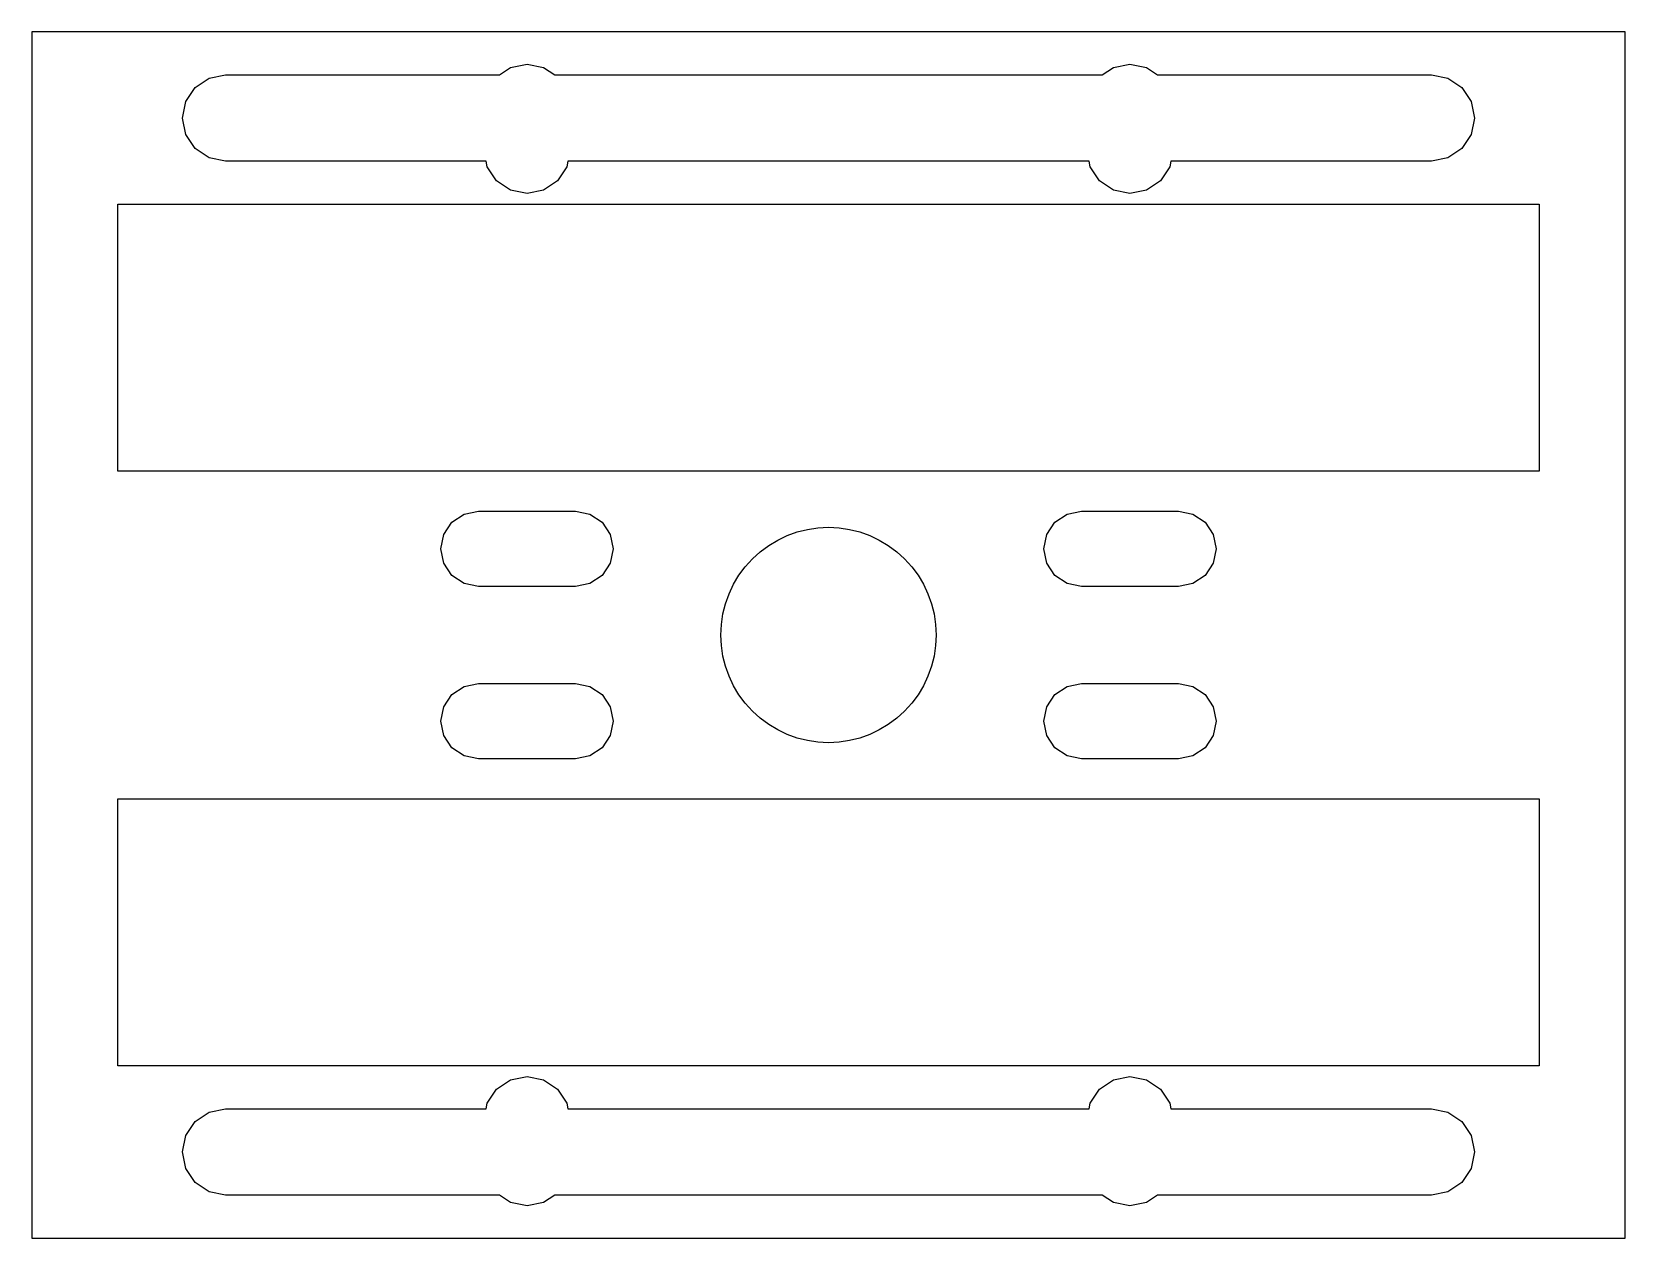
# Model space of a CAD drawing. Header units: millimetres. Extents: x -37 to 37, y -28 to 28.
import ezdxf

# ---------------------------------------------------------------- set-up
doc = ezdxf.new("R2010")
doc.units = ezdxf.units.MM

msp = doc.modelspace()

# ---------------------------------------------------------------- linework, layer by layer
at = {"layer": '24h_claw_base_gear_t4.0'}
for points in [[(-37, 28), (-37, -28), (37, -28), (37, 28), (-37, 28)], [(-29.8478, 23.2346), (-30, 24), (-29.8478, 24.7654), (-29.4142, 25.4142), (-28.7654, 25.8478), (-28, 26), (-15.2858, 26), (-14.7654, 26.3478), (-14, 26.5), (-13.2346, 26.3478), (-12.7142, 26), (12.7142, 26), (13.2346, 26.3478), (14, 26.5), (14.7654, 26.3478), (15.2858, 26), (28, 26), (28.7654, 25.8478), (29.4142, 25.4142), (29.8478, 24.7654), (30, 24), (29.8478, 23.2346), (29.4142, 22.5858), (28.7654, 22.1522), (28, 22), (15.9005, 22), (15.8478, 21.7346), (15.4142, 21.0858), (14.7654, 20.6522), (14, 20.5), (13.2346, 20.6522), (12.5858, 21.0858), (12.1522, 21.7346), (12.0995, 22), (-12.0995, 22), (-12.1522, 21.7346), (-12.5858, 21.0858), (-13.2346, 20.6522), (-14, 20.5), (-14.7654, 20.6522), (-15.4142, 21.0858), (-15.8478, 21.7346), (-15.9005, 22), (-28, 22), (-28.7654, 22.1522), (-29.4142, 22.5858), (-29.8478, 23.2346)], [(33, 7.6), (-33, 7.6), (-33, 20), (33, 20), (33, 7.6)], [(-16.9197, 2.3832), (-17.4874, 2.7626), (-17.8668, 3.3303), (-18, 4), (-17.8668, 4.6697), (-17.4874, 5.2374), (-16.9197, 5.6168), (-16.25, 5.75), (-11.75, 5.75), (-11.0803, 5.6168), (-10.5126, 5.2374), (-10.1332, 4.6697), (-10, 4), (-10.1332, 3.3303), (-10.5126, 2.7626), (-11.0803, 2.3832), (-11.75, 2.25), (-16.25, 2.25), (-16.9197, 2.3832)], [(16.25, 2.25), (11.75, 2.25), (11.0803, 2.3832), (10.5126, 2.7626), (10.1332, 3.3303), (10, 4), (10.1332, 4.6697), (10.5126, 5.2374), (11.0803, 5.6168), (11.75, 5.75), (16.25, 5.75), (16.9197, 5.6168), (17.4874, 5.2374), (17.8668, 4.6697), (18, 4), (17.8668, 3.3303), (17.4874, 2.7626), (16.9197, 2.3832), (16.25, 2.25)], [(2.357, 4.4096), (2.7779, 4.1573), (3.172, 3.8651), (3.5355, 3.5355), (3.8651, 3.172), (4.1573, 2.7779), (4.4096, 2.357), (4.6194, 1.9134), (4.7847, 1.4514), (4.9039, 0.9755), (4.9759, 0.4901), (5, 0), (4.9759, -0.4901), (4.9039, -0.9755), (4.7847, -1.4514), (4.6194, -1.9134), (4.4096, -2.357), (4.1573, -2.7779), (3.8651, -3.172), (3.5355, -3.5355), (3.172, -3.8651), (2.7779, -4.1573), (2.357, -4.4096), (1.9134, -4.6194), (1.4514, -4.7847), (0.9755, -4.9039), (0.4901, -4.9759), (0, -5), (-0.4901, -4.9759), (-0.9755, -4.9039), (-1.4514, -4.7847), (-1.9134, -4.6194), (-2.357, -4.4096), (-2.7779, -4.1573), (-3.172, -3.8651), (-3.5355, -3.5355), (-3.8651, -3.172), (-4.1573, -2.7779), (-4.4096, -2.357), (-4.6194, -1.9134), (-4.7847, -1.4514), (-4.9039, -0.9755), (-4.9759, -0.4901), (-5, 0), (-4.9759, 0.4901), (-4.9039, 0.9755), (-4.7847, 1.4514), (-4.6194, 1.9134), (-4.4096, 2.357), (-4.1573, 2.7779), (-3.8651, 3.172), (-3.5355, 3.5355), (-3.172, 3.8651), (-2.7779, 4.1573), (-2.357, 4.4096), (-1.9134, 4.6194), (-1.4514, 4.7847), (-0.9755, 4.9039), (-0.4901, 4.9759), (0, 5), (0.4901, 4.9759), (0.9755, 4.9039), (1.4514, 4.7847), (1.9134, 4.6194), (2.357, 4.4096)], [(-17.4874, -5.2374), (-17.8668, -4.6697), (-18, -4), (-17.8668, -3.3303), (-17.4874, -2.7626), (-16.9197, -2.3832), (-16.25, -2.25), (-11.75, -2.25), (-11.0803, -2.3832), (-10.5126, -2.7626), (-10.1332, -3.3303), (-10, -4), (-10.1332, -4.6697), (-10.5126, -5.2374), (-11.0803, -5.6168), (-11.75, -5.75), (-16.25, -5.75), (-16.9197, -5.6168), (-17.4874, -5.2374)], [(11.75, -5.75), (11.0803, -5.6168), (10.5126, -5.2374), (10.1332, -4.6697), (10, -4), (10.1332, -3.3303), (10.5126, -2.7626), (11.0803, -2.3832), (11.75, -2.25), (16.25, -2.25), (16.9197, -2.3832), (17.4874, -2.7626), (17.8668, -3.3303), (18, -4), (17.8668, -4.6697), (17.4874, -5.2374), (16.9197, -5.6168), (16.25, -5.75), (11.75, -5.75)], [(-33, -20), (-33, -7.6), (33, -7.6), (33, -20), (-33, -20)], [(-30, -24), (-29.8478, -23.2346), (-29.4142, -22.5858), (-28.7654, -22.1522), (-28, -22), (-15.9005, -22), (-15.8478, -21.7346), (-15.4142, -21.0858), (-14.7654, -20.6522), (-14, -20.5), (-13.2346, -20.6522), (-12.5858, -21.0858), (-12.1522, -21.7346), (-12.0995, -22), (12.0995, -22), (12.1522, -21.7346), (12.5858, -21.0858), (13.2346, -20.6522), (14, -20.5), (14.7654, -20.6522), (15.4142, -21.0858), (15.8478, -21.7346), (15.9005, -22), (28, -22), (28.7654, -22.1522), (29.4142, -22.5858), (29.8478, -23.2346), (30, -24), (29.8478, -24.7654), (29.4142, -25.4142), (28.7654, -25.8478), (28, -26), (15.2858, -26), (14.7654, -26.3478), (14, -26.5), (13.2346, -26.3478), (12.7142, -26), (-12.7142, -26), (-13.2346, -26.3478), (-14, -26.5), (-14.7654, -26.3478), (-15.2858, -26), (-28, -26), (-28.7654, -25.8478), (-29.4142, -25.4142), (-29.8478, -24.7654), (-30, -24)]]:
    msp.add_lwpolyline(points, close=True, dxfattribs=at)

doc.saveas('drawing.dxf')
